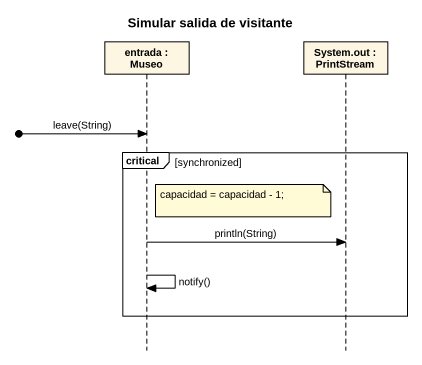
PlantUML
@startuml
title Simular salida de visitante
hide footbox
participant "entrada : Museo" as entrada
participant "System.out : PrintStream" as System_out

[o-> entrada : leave(String)
critical synchronized
  note right of entrada : capacidad = capacidad - 1;
  entrada -> System_out : println(String)
  entrada -> entrada : notify()
end
@enduml
